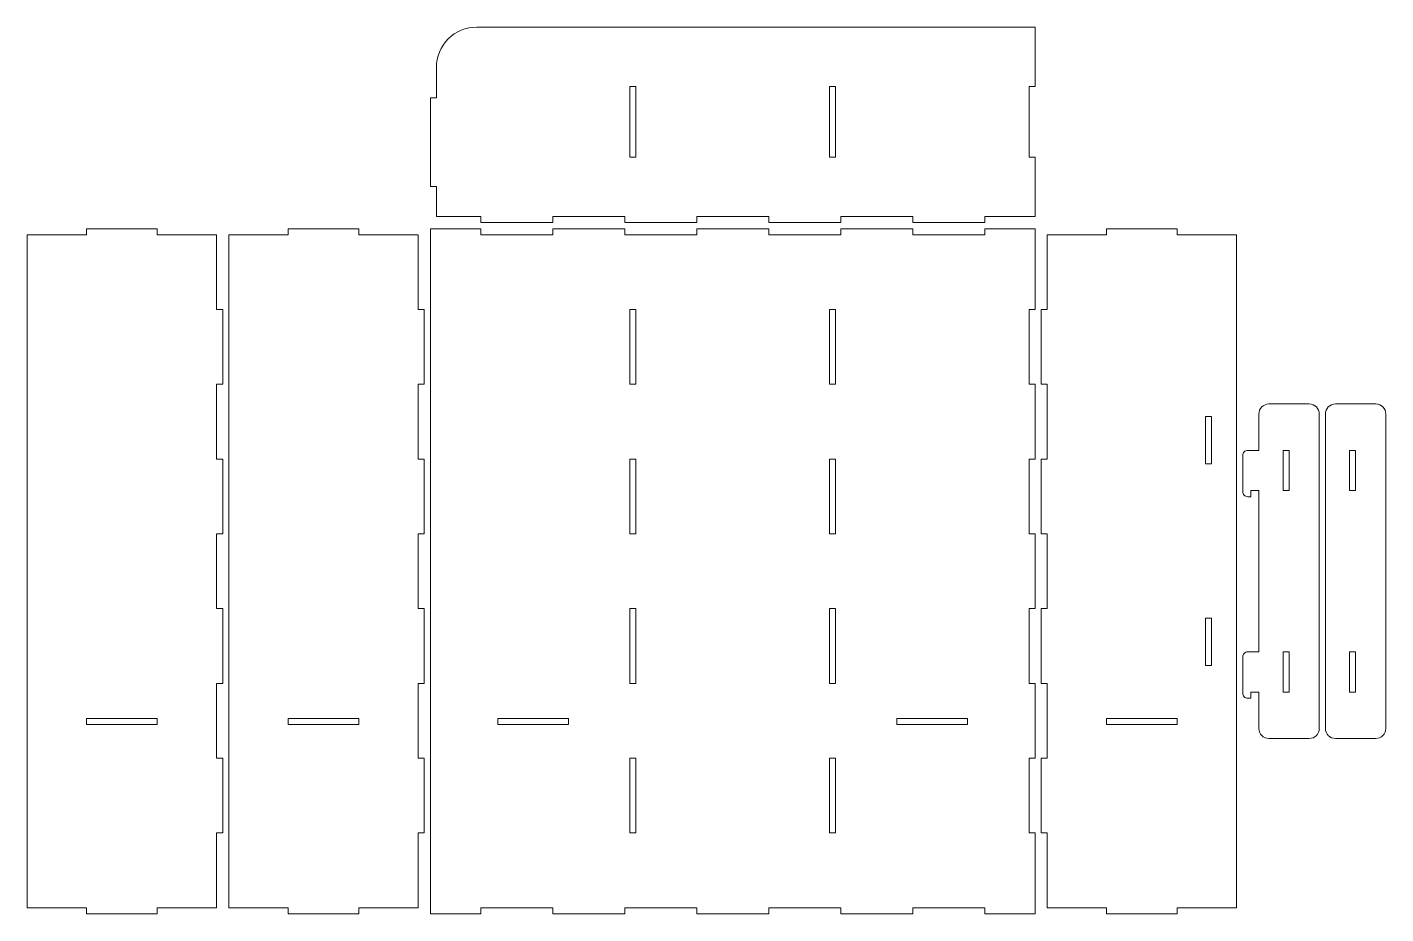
# Model space of a CAD drawing. Header units: millimetres. Extents: x 4995 to 6115, y 1462 to 2377.
# Drawn here: x 5020 to 5694, y 1937 to 2377 of the extents above; entities that cross this region are included whole.
import ezdxf

# ---------------------------------------------------------------- set-up
doc = ezdxf.new("R2010")
doc.units = ezdxf.units.MM
doc.header["$MEASUREMENT"] = 0
doc.layers.add('Camada 1', color=7, linetype='Continuous')

msp = doc.modelspace()

# ---------------------------------------------------------------- linework, layer by layer
at = {"layer": 'Camada 1', "color": 250, "lineweight": 20}
for points, knots in [([(5517.3812, 2347.6935), (5517.3812, 2347.6935), (5517.3812, 2312.6935), (5517.3812, 2312.6935), (5517.3812, 2312.6935), (5517.3812, 2312.6935), (5520.3812, 2312.6935), (5520.3812, 2312.6935), (5520.3812, 2312.6935), (5520.3812, 2312.6935), (5520.3812, 2283.1935), (5520.3812, 2283.1935), (5520.3812, 2283.1935), (5520.3812, 2283.1935), (5495.3812, 2283.1935), (5495.3812, 2283.1935), (5495.3812, 2283.1935), (5495.3812, 2283.1935), (5495.3812, 2280.1935), (5495.3812, 2280.1935), (5495.3812, 2280.1935), (5495.3812, 2280.1935), (5459.6669, 2280.1935), (5459.6669, 2280.1935), (5459.6669, 2280.1935), (5459.6669, 2280.1935), (5459.6669, 2283.1935), (5459.6669, 2283.1935), (5459.6669, 2283.1935), (5459.6669, 2283.1935), (5423.9526, 2283.1935), (5423.9526, 2283.1935), (5423.9526, 2283.1935), (5423.9526, 2283.1935), (5423.9526, 2280.1935), (5423.9526, 2280.1935), (5423.9526, 2280.1935), (5423.9526, 2280.1935), (5388.2383, 2280.1935), (5388.2383, 2280.1935), (5388.2383, 2280.1935), (5388.2383, 2280.1935), (5388.2383, 2283.1935), (5388.2383, 2283.1935), (5388.2383, 2283.1935), (5388.2383, 2283.1935), (5352.5241, 2283.1935), (5352.5241, 2283.1935), (5352.5241, 2283.1935), (5352.5241, 2283.1935), (5352.5241, 2280.1935), (5352.5241, 2280.1935), (5352.5241, 2280.1935), (5352.5241, 2280.1935), (5316.8098, 2280.1935), (5316.8098, 2280.1935), (5316.8098, 2280.1935), (5316.8098, 2280.1935), (5316.8098, 2283.1935), (5316.8098, 2283.1935), (5316.8098, 2283.1935), (5316.8098, 2283.1935), (5281.0955, 2283.1935), (5281.0955, 2283.1935), (5281.0955, 2283.1935), (5281.0955, 2283.1935), (5281.0955, 2280.1935), (5281.0955, 2280.1935), (5281.0955, 2280.1935), (5281.0955, 2280.1935), (5245.3812, 2280.1935), (5245.3812, 2280.1935), (5245.3812, 2280.1935), (5245.3812, 2280.1935), (5245.3812, 2283.1935), (5245.3812, 2283.1935), (5245.3812, 2283.1935), (5245.3812, 2283.1935), (5223.3812, 2283.1935), (5223.3812, 2283.1935), (5223.3812, 2283.1935), (5223.3812, 2283.1935), (5223.3812, 2298.1935), (5223.3812, 2298.1935), (5223.3812, 2298.1935), (5223.3812, 2298.1935), (5220.3812, 2298.1935), (5220.3812, 2298.1935), (5220.3812, 2298.1935), (5220.3812, 2298.1935), (5220.3812, 2342.1935), (5220.3812, 2342.1935), (5220.3812, 2342.1935), (5220.3812, 2342.1935), (5223.3812, 2342.1935), (5223.3812, 2342.1935), (5223.3812, 2342.1935), (5223.3812, 2342.1935), (5223.3812, 2357.1935), (5223.3812, 2357.1935), (5223.3812, 2357.1935), (5223.3812, 2362.4978), (5225.4883, 2367.5849), (5229.2391, 2371.3356), (5229.2391, 2371.3356), (5232.9898, 2375.0864), (5238.0769, 2377.1935), (5243.3812, 2377.1935), (5243.3812, 2377.1935), (5243.3812, 2377.1935), (5520.3812, 2377.1935), (5520.3812, 2377.1935), (5520.3812, 2377.1935), (5520.3812, 2377.1935), (5520.3812, 2347.6935), (5520.3812, 2347.6935), (5520.3812, 2347.6935), (5520.3812, 2347.6935), (5517.3812, 2347.6935), (5517.3812, 2347.6935)], [0, 0, 0, 0, 0.03225806, 0.03225806, 0.03225806, 0.03225806, 0.06451613, 0.06451613, 0.06451613, 0.06451613, 0.09677419, 0.09677419, 0.09677419, 0.09677419, 0.12903226, 0.12903226, 0.12903226, 0.12903226, 0.16129032, 0.16129032, 0.16129032, 0.16129032, 0.19354839, 0.19354839, 0.19354839, 0.19354839, 0.22580645, 0.22580645, 0.22580645, 0.22580645, 0.25806452, 0.25806452, 0.25806452, 0.25806452, 0.29032258, 0.29032258, 0.29032258, 0.29032258, 0.32258065, 0.32258065, 0.32258065, 0.32258065, 0.35483871, 0.35483871, 0.35483871, 0.35483871, 0.38709677, 0.38709677, 0.38709677, 0.38709677, 0.41935484, 0.41935484, 0.41935484, 0.41935484, 0.4516129, 0.4516129, 0.4516129, 0.4516129, 0.48387097, 0.48387097, 0.48387097, 0.48387097, 0.51612903, 0.51612903, 0.51612903, 0.51612903, 0.5483871, 0.5483871, 0.5483871, 0.5483871, 0.58064516, 0.58064516, 0.58064516, 0.58064516, 0.61290323, 0.61290323, 0.61290323, 0.61290323, 0.64516129, 0.64516129, 0.64516129, 0.64516129, 0.67741935, 0.67741935, 0.67741935, 0.67741935, 0.70967742, 0.70967742, 0.70967742, 0.70967742, 0.74193548, 0.74193548, 0.74193548, 0.74193548, 0.77419355, 0.77419355, 0.77419355, 0.77419355, 0.80645161, 0.80645161, 0.80645161, 0.80645161, 0.83870968, 0.83870968, 0.83870968, 0.83870968, 0.87096774, 0.87096774, 0.87096774, 0.87096774, 0.90322581, 0.90322581, 0.90322581, 0.90322581, 0.93548387, 0.93548387, 0.93548387, 0.93548387, 1, 1, 1, 1]), ([(5322.3812, 2312.6935), (5322.3812, 2312.6935), (5322.3812, 2347.6935), (5322.3812, 2347.6935), (5322.3812, 2347.6935), (5322.3812, 2347.6935), (5319.3812, 2347.6935), (5319.3812, 2347.6935), (5319.3812, 2347.6935), (5319.3812, 2347.6935), (5319.3812, 2312.6935), (5319.3812, 2312.6935), (5319.3812, 2312.6935), (5319.3812, 2312.6935), (5322.3812, 2312.6935), (5322.3812, 2312.6935)], [0, 0, 0, 0, 0.2, 0.2, 0.2, 0.2, 0.4, 0.4, 0.4, 0.4, 0.6, 0.6, 0.6, 0.6, 1, 1, 1, 1]), ([(5421.3812, 2312.6935), (5421.3812, 2312.6935), (5421.3812, 2347.6935), (5421.3812, 2347.6935), (5421.3812, 2347.6935), (5421.3812, 2347.6935), (5418.3812, 2347.6935), (5418.3812, 2347.6935), (5418.3812, 2347.6935), (5418.3812, 2347.6935), (5418.3812, 2312.6935), (5418.3812, 2312.6935), (5418.3812, 2312.6935), (5418.3812, 2312.6935), (5421.3812, 2312.6935), (5421.3812, 2312.6935)], [0, 0, 0, 0, 0.2, 0.2, 0.2, 0.2, 0.4, 0.4, 0.4, 0.4, 0.6, 0.6, 0.6, 0.6, 1, 1, 1, 1]), ([(5020.3812, 2274.1935), (5020.3812, 2274.1935), (5020.3812, 1940.1935), (5020.3812, 1940.1935), (5020.3812, 1940.1935), (5020.3812, 1940.1935), (5049.8812, 1940.1935), (5049.8812, 1940.1935), (5049.8812, 1940.1935), (5049.8812, 1940.1935), (5049.8812, 1937.1935), (5049.8812, 1937.1935), (5049.8812, 1937.1935), (5049.8812, 1937.1935), (5084.8812, 1937.1935), (5084.8812, 1937.1935), (5084.8812, 1937.1935), (5084.8812, 1937.1935), (5084.8812, 1940.1935), (5084.8812, 1940.1935), (5084.8812, 1940.1935), (5084.8812, 1940.1935), (5114.3812, 1940.1935), (5114.3812, 1940.1935), (5114.3812, 1940.1935), (5114.3812, 1940.1935), (5114.3812, 1977.3113), (5114.3812, 1977.3113), (5114.3812, 1977.3113), (5114.3812, 1977.3113), (5117.3812, 1977.3113), (5117.3812, 1977.3113), (5117.3812, 1977.3113), (5117.3812, 1977.3113), (5117.3812, 2014.4224), (5117.3812, 2014.4224), (5117.3812, 2014.4224), (5117.3812, 2014.4224), (5114.3812, 2014.4224), (5114.3812, 2014.4224), (5114.3812, 2014.4224), (5114.3812, 2014.4224), (5114.3812, 2051.5313), (5114.3812, 2051.5313), (5114.3812, 2051.5313), (5114.3812, 2051.5313), (5117.3812, 2051.5313), (5117.3812, 2051.5313), (5117.3812, 2051.5313), (5117.3812, 2051.5313), (5117.3812, 2088.6424), (5117.3812, 2088.6424), (5117.3812, 2088.6424), (5117.3812, 2088.6424), (5114.3812, 2088.6424), (5114.3812, 2088.6424), (5114.3812, 2088.6424), (5114.3812, 2088.6424), (5114.3812, 2125.7513), (5114.3812, 2125.7513), (5114.3812, 2125.7513), (5114.3812, 2125.7513), (5117.3812, 2125.7513), (5117.3812, 2125.7513), (5117.3812, 2125.7513), (5117.3812, 2125.7513), (5117.3812, 2162.8624), (5117.3812, 2162.8624), (5117.3812, 2162.8624), (5117.3812, 2162.8624), (5114.3812, 2162.8624), (5114.3812, 2162.8624), (5114.3812, 2162.8624), (5114.3812, 2162.8624), (5114.3812, 2199.9713), (5114.3812, 2199.9713), (5114.3812, 2199.9713), (5114.3812, 2199.9713), (5117.3812, 2199.9713), (5117.3812, 2199.9713), (5117.3812, 2199.9713), (5117.3812, 2199.9713), (5117.3812, 2237.0824), (5117.3812, 2237.0824), (5117.3812, 2237.0824), (5117.3812, 2237.0824), (5114.3812, 2237.0824), (5114.3812, 2237.0824), (5114.3812, 2237.0824), (5114.3812, 2237.0824), (5114.3812, 2274.1935), (5114.3812, 2274.1935), (5114.3812, 2274.1935), (5114.3812, 2274.1935), (5084.8812, 2274.1935), (5084.8812, 2274.1935), (5084.8812, 2274.1935), (5084.8812, 2274.1935), (5084.8812, 2277.1935), (5084.8812, 2277.1935), (5084.8812, 2277.1935), (5084.8812, 2277.1935), (5049.8812, 2277.1935), (5049.8812, 2277.1935), (5049.8812, 2277.1935), (5049.8812, 2277.1935), (5049.8812, 2274.1935), (5049.8812, 2274.1935), (5049.8812, 2274.1935), (5049.8812, 2274.1935), (5020.3812, 2274.1935), (5020.3812, 2274.1935)], [0, 0, 0, 0, 0.03448276, 0.03448276, 0.03448276, 0.03448276, 0.06896552, 0.06896552, 0.06896552, 0.06896552, 0.10344828, 0.10344828, 0.10344828, 0.10344828, 0.13793103, 0.13793103, 0.13793103, 0.13793103, 0.17241379, 0.17241379, 0.17241379, 0.17241379, 0.20689655, 0.20689655, 0.20689655, 0.20689655, 0.24137931, 0.24137931, 0.24137931, 0.24137931, 0.27586207, 0.27586207, 0.27586207, 0.27586207, 0.31034483, 0.31034483, 0.31034483, 0.31034483, 0.34482759, 0.34482759, 0.34482759, 0.34482759, 0.37931034, 0.37931034, 0.37931034, 0.37931034, 0.4137931, 0.4137931, 0.4137931, 0.4137931, 0.44827586, 0.44827586, 0.44827586, 0.44827586, 0.48275862, 0.48275862, 0.48275862, 0.48275862, 0.51724138, 0.51724138, 0.51724138, 0.51724138, 0.55172414, 0.55172414, 0.55172414, 0.55172414, 0.5862069, 0.5862069, 0.5862069, 0.5862069, 0.62068966, 0.62068966, 0.62068966, 0.62068966, 0.65517241, 0.65517241, 0.65517241, 0.65517241, 0.68965517, 0.68965517, 0.68965517, 0.68965517, 0.72413793, 0.72413793, 0.72413793, 0.72413793, 0.75862069, 0.75862069, 0.75862069, 0.75862069, 0.79310345, 0.79310345, 0.79310345, 0.79310345, 0.82758621, 0.82758621, 0.82758621, 0.82758621, 0.86206897, 0.86206897, 0.86206897, 0.86206897, 0.89655172, 0.89655172, 0.89655172, 0.89655172, 0.93103448, 0.93103448, 0.93103448, 0.93103448, 1, 1, 1, 1]), ([(5120.3812, 2274.1935), (5120.3812, 2274.1935), (5120.3812, 1940.1935), (5120.3812, 1940.1935), (5120.3812, 1940.1935), (5120.3812, 1940.1935), (5149.8812, 1940.1935), (5149.8812, 1940.1935), (5149.8812, 1940.1935), (5149.8812, 1940.1935), (5149.8812, 1937.1935), (5149.8812, 1937.1935), (5149.8812, 1937.1935), (5149.8812, 1937.1935), (5184.8812, 1937.1935), (5184.8812, 1937.1935), (5184.8812, 1937.1935), (5184.8812, 1937.1935), (5184.8812, 1940.1935), (5184.8812, 1940.1935), (5184.8812, 1940.1935), (5184.8812, 1940.1935), (5214.3812, 1940.1935), (5214.3812, 1940.1935), (5214.3812, 1940.1935), (5214.3812, 1940.1935), (5214.3812, 1977.3113), (5214.3812, 1977.3113), (5214.3812, 1977.3113), (5214.3812, 1977.3113), (5217.3812, 1977.3113), (5217.3812, 1977.3113), (5217.3812, 1977.3113), (5217.3812, 1977.3113), (5217.3812, 2014.4224), (5217.3812, 2014.4224), (5217.3812, 2014.4224), (5217.3812, 2014.4224), (5214.3812, 2014.4224), (5214.3812, 2014.4224), (5214.3812, 2014.4224), (5214.3812, 2014.4224), (5214.3812, 2051.5313), (5214.3812, 2051.5313), (5214.3812, 2051.5313), (5214.3812, 2051.5313), (5217.3812, 2051.5313), (5217.3812, 2051.5313), (5217.3812, 2051.5313), (5217.3812, 2051.5313), (5217.3812, 2088.6424), (5217.3812, 2088.6424), (5217.3812, 2088.6424), (5217.3812, 2088.6424), (5214.3812, 2088.6424), (5214.3812, 2088.6424), (5214.3812, 2088.6424), (5214.3812, 2088.6424), (5214.3812, 2125.7513), (5214.3812, 2125.7513), (5214.3812, 2125.7513), (5214.3812, 2125.7513), (5217.3812, 2125.7513), (5217.3812, 2125.7513), (5217.3812, 2125.7513), (5217.3812, 2125.7513), (5217.3812, 2162.8624), (5217.3812, 2162.8624), (5217.3812, 2162.8624), (5217.3812, 2162.8624), (5214.3812, 2162.8624), (5214.3812, 2162.8624), (5214.3812, 2162.8624), (5214.3812, 2162.8624), (5214.3812, 2199.9713), (5214.3812, 2199.9713), (5214.3812, 2199.9713), (5214.3812, 2199.9713), (5217.3812, 2199.9713), (5217.3812, 2199.9713), (5217.3812, 2199.9713), (5217.3812, 2199.9713), (5217.3812, 2237.0824), (5217.3812, 2237.0824), (5217.3812, 2237.0824), (5217.3812, 2237.0824), (5214.3812, 2237.0824), (5214.3812, 2237.0824), (5214.3812, 2237.0824), (5214.3812, 2237.0824), (5214.3812, 2274.1935), (5214.3812, 2274.1935), (5214.3812, 2274.1935), (5214.3812, 2274.1935), (5184.8812, 2274.1935), (5184.8812, 2274.1935), (5184.8812, 2274.1935), (5184.8812, 2274.1935), (5184.8812, 2277.1935), (5184.8812, 2277.1935), (5184.8812, 2277.1935), (5184.8812, 2277.1935), (5149.8812, 2277.1935), (5149.8812, 2277.1935), (5149.8812, 2277.1935), (5149.8812, 2277.1935), (5149.8812, 2274.1935), (5149.8812, 2274.1935), (5149.8812, 2274.1935), (5149.8812, 2274.1935), (5120.3812, 2274.1935), (5120.3812, 2274.1935)], [0, 0, 0, 0, 0.03448276, 0.03448276, 0.03448276, 0.03448276, 0.06896552, 0.06896552, 0.06896552, 0.06896552, 0.10344828, 0.10344828, 0.10344828, 0.10344828, 0.13793103, 0.13793103, 0.13793103, 0.13793103, 0.17241379, 0.17241379, 0.17241379, 0.17241379, 0.20689655, 0.20689655, 0.20689655, 0.20689655, 0.24137931, 0.24137931, 0.24137931, 0.24137931, 0.27586207, 0.27586207, 0.27586207, 0.27586207, 0.31034483, 0.31034483, 0.31034483, 0.31034483, 0.34482759, 0.34482759, 0.34482759, 0.34482759, 0.37931034, 0.37931034, 0.37931034, 0.37931034, 0.4137931, 0.4137931, 0.4137931, 0.4137931, 0.44827586, 0.44827586, 0.44827586, 0.44827586, 0.48275862, 0.48275862, 0.48275862, 0.48275862, 0.51724138, 0.51724138, 0.51724138, 0.51724138, 0.55172414, 0.55172414, 0.55172414, 0.55172414, 0.5862069, 0.5862069, 0.5862069, 0.5862069, 0.62068966, 0.62068966, 0.62068966, 0.62068966, 0.65517241, 0.65517241, 0.65517241, 0.65517241, 0.68965517, 0.68965517, 0.68965517, 0.68965517, 0.72413793, 0.72413793, 0.72413793, 0.72413793, 0.75862069, 0.75862069, 0.75862069, 0.75862069, 0.79310345, 0.79310345, 0.79310345, 0.79310345, 0.82758621, 0.82758621, 0.82758621, 0.82758621, 0.86206897, 0.86206897, 0.86206897, 0.86206897, 0.89655172, 0.89655172, 0.89655172, 0.89655172, 0.93103448, 0.93103448, 0.93103448, 0.93103448, 1, 1, 1, 1]), ([(5520.3812, 1937.1935), (5520.3812, 1937.1935), (5520.3812, 1977.3113), (5520.3812, 1977.3113), (5520.3812, 1977.3113), (5520.3812, 1977.3113), (5517.3812, 1977.3113), (5517.3812, 1977.3113), (5517.3812, 1977.3113), (5517.3812, 1977.3113), (5517.3812, 2014.4224), (5517.3812, 2014.4224), (5517.3812, 2014.4224), (5517.3812, 2014.4224), (5520.3812, 2014.4224), (5520.3812, 2014.4224), (5520.3812, 2014.4224), (5520.3812, 2014.4224), (5520.3812, 2051.5313), (5520.3812, 2051.5313), (5520.3812, 2051.5313), (5520.3812, 2051.5313), (5517.3812, 2051.5313), (5517.3812, 2051.5313), (5517.3812, 2051.5313), (5517.3812, 2051.5313), (5517.3812, 2088.6424), (5517.3812, 2088.6424), (5517.3812, 2088.6424), (5517.3812, 2088.6424), (5520.3812, 2088.6424), (5520.3812, 2088.6424), (5520.3812, 2088.6424), (5520.3812, 2088.6424), (5520.3812, 2125.7513), (5520.3812, 2125.7513), (5520.3812, 2125.7513), (5520.3812, 2125.7513), (5517.3812, 2125.7513), (5517.3812, 2125.7513), (5517.3812, 2125.7513), (5517.3812, 2125.7513), (5517.3812, 2162.8624), (5517.3812, 2162.8624), (5517.3812, 2162.8624), (5517.3812, 2162.8624), (5520.3812, 2162.8624), (5520.3812, 2162.8624), (5520.3812, 2162.8624), (5520.3812, 2162.8624), (5520.3812, 2199.9713), (5520.3812, 2199.9713), (5520.3812, 2199.9713), (5520.3812, 2199.9713), (5517.3812, 2199.9713), (5517.3812, 2199.9713), (5517.3812, 2199.9713), (5517.3812, 2199.9713), (5517.3812, 2237.0824), (5517.3812, 2237.0824), (5517.3812, 2237.0824), (5517.3812, 2237.0824), (5520.3812, 2237.0824), (5520.3812, 2237.0824), (5520.3812, 2237.0824), (5520.3812, 2237.0824), (5520.3812, 2277.1935), (5520.3812, 2277.1935), (5520.3812, 2277.1935), (5520.3812, 2277.1935), (5495.3812, 2277.1935), (5495.3812, 2277.1935), (5495.3812, 2277.1935), (5495.3812, 2277.1935), (5495.3812, 2274.1935), (5495.3812, 2274.1935), (5495.3812, 2274.1935), (5495.3812, 2274.1935), (5459.6669, 2274.1935), (5459.6669, 2274.1935), (5459.6669, 2274.1935), (5459.6669, 2274.1935), (5459.6669, 2277.1935), (5459.6669, 2277.1935), (5459.6669, 2277.1935), (5459.6669, 2277.1935), (5423.9526, 2277.1935), (5423.9526, 2277.1935), (5423.9526, 2277.1935), (5423.9526, 2277.1935), (5423.9526, 2274.1935), (5423.9526, 2274.1935), (5423.9526, 2274.1935), (5423.9526, 2274.1935), (5388.2383, 2274.1935), (5388.2383, 2274.1935), (5388.2383, 2274.1935), (5388.2383, 2274.1935), (5388.2383, 2277.1935), (5388.2383, 2277.1935), (5388.2383, 2277.1935), (5388.2383, 2277.1935), (5352.5241, 2277.1935), (5352.5241, 2277.1935), (5352.5241, 2277.1935), (5352.5241, 2277.1935), (5352.5241, 2274.1935), (5352.5241, 2274.1935), (5352.5241, 2274.1935), (5352.5241, 2274.1935), (5316.8098, 2274.1935), (5316.8098, 2274.1935), (5316.8098, 2274.1935), (5316.8098, 2274.1935), (5316.8098, 2277.1935), (5316.8098, 2277.1935), (5316.8098, 2277.1935), (5316.8098, 2277.1935), (5281.0955, 2277.1935), (5281.0955, 2277.1935), (5281.0955, 2277.1935), (5281.0955, 2277.1935), (5281.0955, 2274.1935), (5281.0955, 2274.1935), (5281.0955, 2274.1935), (5281.0955, 2274.1935), (5245.3812, 2274.1935), (5245.3812, 2274.1935), (5245.3812, 2274.1935), (5245.3812, 2274.1935), (5245.3812, 2277.1935), (5245.3812, 2277.1935), (5245.3812, 2277.1935), (5245.3812, 2277.1935), (5220.3812, 2277.1935), (5220.3812, 2277.1935), (5220.3812, 2277.1935), (5220.3812, 2277.1935), (5220.3812, 1937.1935), (5220.3812, 1937.1935), (5220.3812, 1937.1935), (5220.3812, 1937.1935), (5245.3812, 1937.1935), (5245.3812, 1937.1935), (5245.3812, 1937.1935), (5245.3812, 1937.1935), (5245.3812, 1940.1935), (5245.3812, 1940.1935), (5245.3812, 1940.1935), (5245.3812, 1940.1935), (5281.0955, 1940.1935), (5281.0955, 1940.1935), (5281.0955, 1940.1935), (5281.0955, 1940.1935), (5281.0955, 1937.1935), (5281.0955, 1937.1935), (5281.0955, 1937.1935), (5281.0955, 1937.1935), (5316.8098, 1937.1935), (5316.8098, 1937.1935), (5316.8098, 1937.1935), (5316.8098, 1937.1935), (5316.8098, 1940.1935), (5316.8098, 1940.1935), (5316.8098, 1940.1935), (5316.8098, 1940.1935), (5352.5241, 1940.1935), (5352.5241, 1940.1935), (5352.5241, 1940.1935), (5352.5241, 1940.1935), (5352.5241, 1937.1935), (5352.5241, 1937.1935), (5352.5241, 1937.1935), (5352.5241, 1937.1935), (5388.2383, 1937.1935), (5388.2383, 1937.1935), (5388.2383, 1937.1935), (5388.2383, 1937.1935), (5388.2383, 1940.1935), (5388.2383, 1940.1935), (5388.2383, 1940.1935), (5388.2383, 1940.1935), (5423.9526, 1940.1935), (5423.9526, 1940.1935), (5423.9526, 1940.1935), (5423.9526, 1940.1935), (5423.9526, 1937.1935), (5423.9526, 1937.1935), (5423.9526, 1937.1935), (5423.9526, 1937.1935), (5459.6669, 1937.1935), (5459.6669, 1937.1935), (5459.6669, 1937.1935), (5459.6669, 1937.1935), (5459.6669, 1940.1935), (5459.6669, 1940.1935), (5459.6669, 1940.1935), (5459.6669, 1940.1935), (5495.3812, 1940.1935), (5495.3812, 1940.1935), (5495.3812, 1940.1935), (5495.3812, 1940.1935), (5495.3812, 1937.1935), (5495.3812, 1937.1935), (5495.3812, 1937.1935), (5495.3812, 1937.1935), (5520.3812, 1937.1935), (5520.3812, 1937.1935)], [0, 0, 0, 0, 0.01886792, 0.01886792, 0.01886792, 0.01886792, 0.03773585, 0.03773585, 0.03773585, 0.03773585, 0.05660377, 0.05660377, 0.05660377, 0.05660377, 0.0754717, 0.0754717, 0.0754717, 0.0754717, 0.09433962, 0.09433962, 0.09433962, 0.09433962, 0.11320755, 0.11320755, 0.11320755, 0.11320755, 0.13207547, 0.13207547, 0.13207547, 0.13207547, 0.1509434, 0.1509434, 0.1509434, 0.1509434, 0.16981132, 0.16981132, 0.16981132, 0.16981132, 0.18867925, 0.18867925, 0.18867925, 0.18867925, 0.20754717, 0.20754717, 0.20754717, 0.20754717, 0.22641509, 0.22641509, 0.22641509, 0.22641509, 0.24528302, 0.24528302, 0.24528302, 0.24528302, 0.26415094, 0.26415094, 0.26415094, 0.26415094, 0.28301887, 0.28301887, 0.28301887, 0.28301887, 0.30188679, 0.30188679, 0.30188679, 0.30188679, 0.32075472, 0.32075472, 0.32075472, 0.32075472, 0.33962264, 0.33962264, 0.33962264, 0.33962264, 0.35849057, 0.35849057, 0.35849057, 0.35849057, 0.37735849, 0.37735849, 0.37735849, 0.37735849, 0.39622642, 0.39622642, 0.39622642, 0.39622642, 0.41509434, 0.41509434, 0.41509434, 0.41509434, 0.43396226, 0.43396226, 0.43396226, 0.43396226, 0.45283019, 0.45283019, 0.45283019, 0.45283019, 0.47169811, 0.47169811, 0.47169811, 0.47169811, 0.49056604, 0.49056604, 0.49056604, 0.49056604, 0.50943396, 0.50943396, 0.50943396, 0.50943396, 0.52830189, 0.52830189, 0.52830189, 0.52830189, 0.54716981, 0.54716981, 0.54716981, 0.54716981, 0.56603774, 0.56603774, 0.56603774, 0.56603774, 0.58490566, 0.58490566, 0.58490566, 0.58490566, 0.60377358, 0.60377358, 0.60377358, 0.60377358, 0.62264151, 0.62264151, 0.62264151, 0.62264151, 0.64150943, 0.64150943, 0.64150943, 0.64150943, 0.66037736, 0.66037736, 0.66037736, 0.66037736, 0.67924528, 0.67924528, 0.67924528, 0.67924528, 0.69811321, 0.69811321, 0.69811321, 0.69811321, 0.71698113, 0.71698113, 0.71698113, 0.71698113, 0.73584906, 0.73584906, 0.73584906, 0.73584906, 0.75471698, 0.75471698, 0.75471698, 0.75471698, 0.77358491, 0.77358491, 0.77358491, 0.77358491, 0.79245283, 0.79245283, 0.79245283, 0.79245283, 0.81132075, 0.81132075, 0.81132075, 0.81132075, 0.83018868, 0.83018868, 0.83018868, 0.83018868, 0.8490566, 0.8490566, 0.8490566, 0.8490566, 0.86792453, 0.86792453, 0.86792453, 0.86792453, 0.88679245, 0.88679245, 0.88679245, 0.88679245, 0.90566038, 0.90566038, 0.90566038, 0.90566038, 0.9245283, 0.9245283, 0.9245283, 0.9245283, 0.94339623, 0.94339623, 0.94339623, 0.94339623, 0.96226415, 0.96226415, 0.96226415, 0.96226415, 1, 1, 1, 1]), ([(5620.3812, 1940.1935), (5620.3812, 1940.1935), (5590.8812, 1940.1935), (5590.8812, 1940.1935), (5590.8812, 1940.1935), (5590.8812, 1940.1935), (5590.8812, 1937.1935), (5590.8812, 1937.1935), (5590.8812, 1937.1935), (5590.8812, 1937.1935), (5555.8812, 1937.1935), (5555.8812, 1937.1935), (5555.8812, 1937.1935), (5555.8812, 1937.1935), (5555.8812, 1940.1935), (5555.8812, 1940.1935), (5555.8812, 1940.1935), (5555.8812, 1940.1935), (5526.3812, 1940.1935), (5526.3812, 1940.1935), (5526.3812, 1940.1935), (5526.3812, 1940.1935), (5526.3812, 1977.3113), (5526.3812, 1977.3113), (5526.3812, 1977.3113), (5526.3812, 1977.3113), (5523.3812, 1977.3113), (5523.3812, 1977.3113), (5523.3812, 1977.3113), (5523.3812, 1977.3113), (5523.3812, 2014.4224), (5523.3812, 2014.4224), (5523.3812, 2014.4224), (5523.3812, 2014.4224), (5526.3812, 2014.4224), (5526.3812, 2014.4224), (5526.3812, 2014.4224), (5526.3812, 2014.4224), (5526.3812, 2051.5313), (5526.3812, 2051.5313), (5526.3812, 2051.5313), (5526.3812, 2051.5313), (5523.3812, 2051.5313), (5523.3812, 2051.5313), (5523.3812, 2051.5313), (5523.3812, 2051.5313), (5523.3812, 2088.6424), (5523.3812, 2088.6424), (5523.3812, 2088.6424), (5523.3812, 2088.6424), (5526.3812, 2088.6424), (5526.3812, 2088.6424), (5526.3812, 2088.6424), (5526.3812, 2088.6424), (5526.3812, 2125.7513), (5526.3812, 2125.7513), (5526.3812, 2125.7513), (5526.3812, 2125.7513), (5523.3812, 2125.7513), (5523.3812, 2125.7513), (5523.3812, 2125.7513), (5523.3812, 2125.7513), (5523.3812, 2162.8624), (5523.3812, 2162.8624), (5523.3812, 2162.8624), (5523.3812, 2162.8624), (5526.3812, 2162.8624), (5526.3812, 2162.8624), (5526.3812, 2162.8624), (5526.3812, 2162.8624), (5526.3812, 2199.9713), (5526.3812, 2199.9713), (5526.3812, 2199.9713), (5526.3812, 2199.9713), (5523.3812, 2199.9713), (5523.3812, 2199.9713), (5523.3812, 2199.9713), (5523.3812, 2199.9713), (5523.3812, 2237.0824), (5523.3812, 2237.0824), (5523.3812, 2237.0824), (5523.3812, 2237.0824), (5526.3812, 2237.0824), (5526.3812, 2237.0824), (5526.3812, 2237.0824), (5526.3812, 2237.0824), (5526.3812, 2274.1935), (5526.3812, 2274.1935), (5526.3812, 2274.1935), (5526.3812, 2274.1935), (5555.8812, 2274.1935), (5555.8812, 2274.1935), (5555.8812, 2274.1935), (5555.8812, 2274.1935), (5555.8812, 2277.1935), (5555.8812, 2277.1935), (5555.8812, 2277.1935), (5555.8812, 2277.1935), (5590.8812, 2277.1935), (5590.8812, 2277.1935), (5590.8812, 2277.1935), (5590.8812, 2277.1935), (5590.8812, 2274.1935), (5590.8812, 2274.1935), (5590.8812, 2274.1935), (5590.8812, 2274.1935), (5620.3812, 2274.1935), (5620.3812, 2274.1935), (5620.3812, 2274.1935), (5620.3812, 2274.1935), (5620.3812, 1940.1935), (5620.3812, 1940.1935)], [0, 0, 0, 0, 0.03448276, 0.03448276, 0.03448276, 0.03448276, 0.06896552, 0.06896552, 0.06896552, 0.06896552, 0.10344828, 0.10344828, 0.10344828, 0.10344828, 0.13793103, 0.13793103, 0.13793103, 0.13793103, 0.17241379, 0.17241379, 0.17241379, 0.17241379, 0.20689655, 0.20689655, 0.20689655, 0.20689655, 0.24137931, 0.24137931, 0.24137931, 0.24137931, 0.27586207, 0.27586207, 0.27586207, 0.27586207, 0.31034483, 0.31034483, 0.31034483, 0.31034483, 0.34482759, 0.34482759, 0.34482759, 0.34482759, 0.37931034, 0.37931034, 0.37931034, 0.37931034, 0.4137931, 0.4137931, 0.4137931, 0.4137931, 0.44827586, 0.44827586, 0.44827586, 0.44827586, 0.48275862, 0.48275862, 0.48275862, 0.48275862, 0.51724138, 0.51724138, 0.51724138, 0.51724138, 0.55172414, 0.55172414, 0.55172414, 0.55172414, 0.5862069, 0.5862069, 0.5862069, 0.5862069, 0.62068966, 0.62068966, 0.62068966, 0.62068966, 0.65517241, 0.65517241, 0.65517241, 0.65517241, 0.68965517, 0.68965517, 0.68965517, 0.68965517, 0.72413793, 0.72413793, 0.72413793, 0.72413793, 0.75862069, 0.75862069, 0.75862069, 0.75862069, 0.79310345, 0.79310345, 0.79310345, 0.79310345, 0.82758621, 0.82758621, 0.82758621, 0.82758621, 0.86206897, 0.86206897, 0.86206897, 0.86206897, 0.89655172, 0.89655172, 0.89655172, 0.89655172, 0.93103448, 0.93103448, 0.93103448, 0.93103448, 1, 1, 1, 1]), ([(5322.3812, 2237.0824), (5322.3812, 2237.0824), (5322.3812, 2199.9713), (5322.3812, 2199.9713), (5322.3812, 2199.9713), (5322.3812, 2199.9713), (5319.3812, 2199.9713), (5319.3812, 2199.9713), (5319.3812, 2199.9713), (5319.3812, 2199.9713), (5319.3812, 2237.0824), (5319.3812, 2237.0824), (5319.3812, 2237.0824), (5319.3812, 2237.0824), (5322.3812, 2237.0824), (5322.3812, 2237.0824)], [0, 0, 0, 0, 0.2, 0.2, 0.2, 0.2, 0.4, 0.4, 0.4, 0.4, 0.6, 0.6, 0.6, 0.6, 1, 1, 1, 1]), ([(5421.3812, 2237.0824), (5421.3812, 2237.0824), (5421.3812, 2199.9713), (5421.3812, 2199.9713), (5421.3812, 2199.9713), (5421.3812, 2199.9713), (5418.3812, 2199.9713), (5418.3812, 2199.9713), (5418.3812, 2199.9713), (5418.3812, 2199.9713), (5418.3812, 2237.0824), (5418.3812, 2237.0824), (5418.3812, 2237.0824), (5418.3812, 2237.0824), (5421.3812, 2237.0824), (5421.3812, 2237.0824)], [0, 0, 0, 0, 0.2, 0.2, 0.2, 0.2, 0.4, 0.4, 0.4, 0.4, 0.6, 0.6, 0.6, 0.6, 1, 1, 1, 1]), ([(5604.8812, 2160.4435), (5604.8812, 2160.4435), (5607.8812, 2160.4435), (5607.8812, 2160.4435), (5607.8812, 2160.4435), (5607.8812, 2160.4435), (5607.8812, 2183.9435), (5607.8812, 2183.9435), (5607.8812, 2183.9435), (5607.8812, 2183.9435), (5604.8812, 2183.9435), (5604.8812, 2183.9435), (5604.8812, 2183.9435), (5604.8812, 2183.9435), (5604.8812, 2160.4435), (5604.8812, 2160.4435)], [0, 0, 0, 0, 0.2, 0.2, 0.2, 0.2, 0.4, 0.4, 0.4, 0.4, 0.6, 0.6, 0.6, 0.6, 1, 1, 1, 1]), ([(5661.3812, 2029.1935), (5661.3812, 2029.1935), (5661.3812, 2185.1935), (5661.3812, 2185.1935), (5661.3812, 2185.1935), (5661.3812, 2187.9549), (5659.1426, 2190.1935), (5656.3812, 2190.1935), (5656.3812, 2190.1935), (5656.3812, 2190.1935), (5636.3812, 2190.1935), (5636.3812, 2190.1935), (5636.3812, 2190.1935), (5635.0551, 2190.1935), (5633.7833, 2189.6667), (5632.8457, 2188.729), (5632.8457, 2188.729), (5631.908, 2187.7914), (5631.3812, 2186.5196), (5631.3812, 2185.1935), (5631.3812, 2185.1935), (5631.3812, 2185.1935), (5631.3812, 2167.1935), (5631.3812, 2167.1935), (5631.3812, 2167.1935), (5631.3812, 2167.1935), (5625.8812, 2167.1935), (5625.8812, 2167.1935), (5625.8812, 2167.1935), (5625.2182, 2167.1935), (5624.5823, 2166.9301), (5624.1134, 2166.4613), (5624.1134, 2166.4613), (5623.6446, 2165.9924), (5623.3812, 2165.3565), (5623.3812, 2164.6935), (5623.3812, 2164.6935), (5623.3812, 2164.6935), (5623.3812, 2146.6935), (5623.3812, 2146.6935), (5623.3812, 2146.6935), (5623.3812, 2146.0305), (5623.6446, 2145.3946), (5624.1134, 2144.9257), (5624.1134, 2144.9257), (5624.5823, 2144.4569), (5625.2182, 2144.1935), (5625.8812, 2144.1935), (5625.8812, 2144.1935), (5625.8812, 2144.1935), (5627.3812, 2144.1935), (5627.3812, 2144.1935), (5627.3812, 2144.1935), (5627.3812, 2144.1935), (5627.3812, 2147.1935), (5627.3812, 2147.1935), (5627.3812, 2147.1935), (5627.3812, 2147.1935), (5631.3812, 2147.1935), (5631.3812, 2147.1935), (5631.3812, 2147.1935), (5631.3812, 2147.1935), (5631.3812, 2067.1935), (5631.3812, 2067.1935), (5631.3812, 2067.1935), (5631.3812, 2067.1935), (5625.8812, 2067.1935), (5625.8812, 2067.1935), (5625.8812, 2067.1935), (5625.2182, 2067.1935), (5624.5823, 2066.9301), (5624.1134, 2066.4613), (5624.1134, 2066.4613), (5623.6446, 2065.9924), (5623.3812, 2065.3565), (5623.3812, 2064.6935), (5623.3812, 2064.6935), (5623.3812, 2064.6935), (5623.3812, 2046.6935), (5623.3812, 2046.6935), (5623.3812, 2046.6935), (5623.3812, 2046.0305), (5623.6446, 2045.3946), (5624.1134, 2044.9257), (5624.1134, 2044.9257), (5624.5823, 2044.4569), (5625.2182, 2044.1935), (5625.8812, 2044.1935), (5625.8812, 2044.1935), (5625.8812, 2044.1935), (5627.3812, 2044.1935), (5627.3812, 2044.1935), (5627.3812, 2044.1935), (5627.3812, 2044.1935), (5627.3812, 2047.1935), (5627.3812, 2047.1935), (5627.3812, 2047.1935), (5627.3812, 2047.1935), (5631.3812, 2047.1935), (5631.3812, 2047.1935), (5631.3812, 2047.1935), (5631.3812, 2047.1935), (5631.3812, 2029.1935), (5631.3812, 2029.1935), (5631.3812, 2029.1935), (5631.3812, 2027.8674), (5631.908, 2026.5956), (5632.8457, 2025.658), (5632.8457, 2025.658), (5633.7833, 2024.7203), (5635.0551, 2024.1935), (5636.3812, 2024.1935), (5636.3812, 2024.1935), (5636.3812, 2024.1935), (5656.3812, 2024.1935), (5656.3812, 2024.1935), (5656.3812, 2024.1935), (5657.7073, 2024.1935), (5658.9791, 2024.7203), (5659.9167, 2025.658), (5659.9167, 2025.658), (5660.8544, 2026.5956), (5661.3812, 2027.8674), (5661.3812, 2029.1935)], [0, 0, 0, 0, 0.03125, 0.03125, 0.03125, 0.03125, 0.0625, 0.0625, 0.0625, 0.0625, 0.09375, 0.09375, 0.09375, 0.09375, 0.125, 0.125, 0.125, 0.125, 0.15625, 0.15625, 0.15625, 0.15625, 0.1875, 0.1875, 0.1875, 0.1875, 0.21875, 0.21875, 0.21875, 0.21875, 0.25, 0.25, 0.25, 0.25, 0.28125, 0.28125, 0.28125, 0.28125, 0.3125, 0.3125, 0.3125, 0.3125, 0.34375, 0.34375, 0.34375, 0.34375, 0.375, 0.375, 0.375, 0.375, 0.40625, 0.40625, 0.40625, 0.40625, 0.4375, 0.4375, 0.4375, 0.4375, 0.46875, 0.46875, 0.46875, 0.46875, 0.5, 0.5, 0.5, 0.5, 0.53125, 0.53125, 0.53125, 0.53125, 0.5625, 0.5625, 0.5625, 0.5625, 0.59375, 0.59375, 0.59375, 0.59375, 0.625, 0.625, 0.625, 0.625, 0.65625, 0.65625, 0.65625, 0.65625, 0.6875, 0.6875, 0.6875, 0.6875, 0.71875, 0.71875, 0.71875, 0.71875, 0.75, 0.75, 0.75, 0.75, 0.78125, 0.78125, 0.78125, 0.78125, 0.8125, 0.8125, 0.8125, 0.8125, 0.84375, 0.84375, 0.84375, 0.84375, 0.875, 0.875, 0.875, 0.875, 0.90625, 0.90625, 0.90625, 0.90625, 0.9375, 0.9375, 0.9375, 0.9375, 1, 1, 1, 1]), ([(5694.3812, 2029.1935), (5694.3812, 2029.1935), (5694.3812, 2185.1935), (5694.3812, 2185.1935), (5694.3812, 2185.1935), (5694.3812, 2187.9549), (5692.1426, 2190.1935), (5689.3812, 2190.1935), (5689.3812, 2190.1935), (5689.3812, 2190.1935), (5669.3812, 2190.1935), (5669.3812, 2190.1935), (5669.3812, 2190.1935), (5668.0551, 2190.1935), (5666.7833, 2189.6667), (5665.8457, 2188.729), (5665.8457, 2188.729), (5664.908, 2187.7914), (5664.3812, 2186.5196), (5664.3812, 2185.1935), (5664.3812, 2185.1935), (5664.3812, 2138.2548), (5664.3812, 2069.7285), (5664.3812, 2029.1935), (5664.3812, 2029.1935), (5664.3812, 2027.8674), (5664.908, 2026.5956), (5665.8457, 2025.658), (5665.8457, 2025.658), (5666.7833, 2024.7203), (5668.0551, 2024.1935), (5669.3812, 2024.1935), (5669.3812, 2024.1935), (5669.3812, 2024.1935), (5689.3812, 2024.1935), (5689.3812, 2024.1935), (5689.3812, 2024.1935), (5690.7073, 2024.1935), (5691.9791, 2024.7203), (5692.9167, 2025.658), (5692.9167, 2025.658), (5693.8544, 2026.5956), (5694.3812, 2027.8674), (5694.3812, 2029.1935)], [0, 0, 0, 0, 0.08333333, 0.08333333, 0.08333333, 0.08333333, 0.16666667, 0.16666667, 0.16666667, 0.16666667, 0.25, 0.25, 0.25, 0.25, 0.33333333, 0.33333333, 0.33333333, 0.33333333, 0.41666667, 0.41666667, 0.41666667, 0.41666667, 0.5, 0.5, 0.5, 0.5, 0.58333333, 0.58333333, 0.58333333, 0.58333333, 0.66666667, 0.66666667, 0.66666667, 0.66666667, 0.75, 0.75, 0.75, 0.75, 0.83333333, 0.83333333, 0.83333333, 0.83333333, 1, 1, 1, 1]), ([(5646.3812, 2147.1935), (5646.3812, 2147.1935), (5643.3812, 2147.1935), (5643.3812, 2147.1935), (5643.3812, 2147.1935), (5643.3812, 2147.1935), (5643.3812, 2167.1935), (5643.3812, 2167.1935), (5643.3812, 2167.1935), (5643.3812, 2167.1935), (5646.3812, 2167.1935), (5646.3812, 2167.1935), (5646.3812, 2167.1935), (5646.3812, 2167.1935), (5646.3812, 2147.1935), (5646.3812, 2147.1935)], [0, 0, 0, 0, 0.2, 0.2, 0.2, 0.2, 0.4, 0.4, 0.4, 0.4, 0.6, 0.6, 0.6, 0.6, 1, 1, 1, 1]), ([(5679.3812, 2147.1935), (5679.3812, 2147.1935), (5676.3812, 2147.1935), (5676.3812, 2147.1935), (5676.3812, 2147.1935), (5676.3812, 2147.1935), (5676.3812, 2167.1935), (5676.3812, 2167.1935), (5676.3812, 2167.1935), (5676.3812, 2167.1935), (5679.3812, 2167.1935), (5679.3812, 2167.1935), (5679.3812, 2167.1935), (5679.3812, 2167.1935), (5679.3812, 2147.1935), (5679.3812, 2147.1935)], [0, 0, 0, 0, 0.2, 0.2, 0.2, 0.2, 0.4, 0.4, 0.4, 0.4, 0.6, 0.6, 0.6, 0.6, 1, 1, 1, 1]), ([(5322.3812, 2162.8624), (5322.3812, 2162.8624), (5322.3812, 2125.7513), (5322.3812, 2125.7513), (5322.3812, 2125.7513), (5322.3812, 2125.7513), (5319.3812, 2125.7513), (5319.3812, 2125.7513), (5319.3812, 2125.7513), (5319.3812, 2125.7513), (5319.3812, 2162.8624), (5319.3812, 2162.8624), (5319.3812, 2162.8624), (5319.3812, 2162.8624), (5322.3812, 2162.8624), (5322.3812, 2162.8624)], [0, 0, 0, 0, 0.2, 0.2, 0.2, 0.2, 0.4, 0.4, 0.4, 0.4, 0.6, 0.6, 0.6, 0.6, 1, 1, 1, 1]), ([(5421.3812, 2162.8624), (5421.3812, 2162.8624), (5421.3812, 2125.7513), (5421.3812, 2125.7513), (5421.3812, 2125.7513), (5421.3812, 2125.7513), (5418.3812, 2125.7513), (5418.3812, 2125.7513), (5418.3812, 2125.7513), (5418.3812, 2125.7513), (5418.3812, 2162.8624), (5418.3812, 2162.8624), (5418.3812, 2162.8624), (5418.3812, 2162.8624), (5421.3812, 2162.8624), (5421.3812, 2162.8624)], [0, 0, 0, 0, 0.2, 0.2, 0.2, 0.2, 0.4, 0.4, 0.4, 0.4, 0.6, 0.6, 0.6, 0.6, 1, 1, 1, 1]), ([(5322.3812, 2088.6424), (5322.3812, 2088.6424), (5322.3812, 2051.5313), (5322.3812, 2051.5313), (5322.3812, 2051.5313), (5322.3812, 2051.5313), (5319.3812, 2051.5313), (5319.3812, 2051.5313), (5319.3812, 2051.5313), (5319.3812, 2051.5313), (5319.3812, 2088.6424), (5319.3812, 2088.6424), (5319.3812, 2088.6424), (5319.3812, 2088.6424), (5322.3812, 2088.6424), (5322.3812, 2088.6424)], [0, 0, 0, 0, 0.2, 0.2, 0.2, 0.2, 0.4, 0.4, 0.4, 0.4, 0.6, 0.6, 0.6, 0.6, 1, 1, 1, 1]), ([(5421.3812, 2088.6424), (5421.3812, 2088.6424), (5421.3812, 2051.5313), (5421.3812, 2051.5313), (5421.3812, 2051.5313), (5421.3812, 2051.5313), (5418.3812, 2051.5313), (5418.3812, 2051.5313), (5418.3812, 2051.5313), (5418.3812, 2051.5313), (5418.3812, 2088.6424), (5418.3812, 2088.6424), (5418.3812, 2088.6424), (5418.3812, 2088.6424), (5421.3812, 2088.6424), (5421.3812, 2088.6424)], [0, 0, 0, 0, 0.2, 0.2, 0.2, 0.2, 0.4, 0.4, 0.4, 0.4, 0.6, 0.6, 0.6, 0.6, 1, 1, 1, 1]), ([(5604.8812, 2083.9435), (5604.8812, 2083.9435), (5604.8812, 2060.4435), (5604.8812, 2060.4435), (5604.8812, 2060.4435), (5604.8812, 2060.4435), (5607.8812, 2060.4435), (5607.8812, 2060.4435), (5607.8812, 2060.4435), (5607.8812, 2060.4435), (5607.8812, 2083.9435), (5607.8812, 2083.9435), (5607.8812, 2083.9435), (5607.8812, 2083.9435), (5604.8812, 2083.9435), (5604.8812, 2083.9435)], [0, 0, 0, 0, 0.2, 0.2, 0.2, 0.2, 0.4, 0.4, 0.4, 0.4, 0.6, 0.6, 0.6, 0.6, 1, 1, 1, 1]), ([(5643.3812, 2067.1935), (5643.3812, 2067.1935), (5646.3812, 2067.1935), (5646.3812, 2067.1935), (5646.3812, 2067.1935), (5646.3812, 2067.1935), (5646.3812, 2047.1935), (5646.3812, 2047.1935), (5646.3812, 2047.1935), (5646.3812, 2047.1935), (5643.3812, 2047.1935), (5643.3812, 2047.1935), (5643.3812, 2047.1935), (5643.3812, 2047.1935), (5643.3812, 2067.1935), (5643.3812, 2067.1935)], [0, 0, 0, 0, 0.2, 0.2, 0.2, 0.2, 0.4, 0.4, 0.4, 0.4, 0.6, 0.6, 0.6, 0.6, 1, 1, 1, 1]), ([(5676.3812, 2067.1935), (5676.3812, 2067.1935), (5679.3812, 2067.1935), (5679.3812, 2067.1935), (5679.3812, 2067.1935), (5679.3812, 2067.1935), (5679.3812, 2047.1935), (5679.3812, 2047.1935), (5679.3812, 2047.1935), (5679.3812, 2047.1935), (5676.3812, 2047.1935), (5676.3812, 2047.1935), (5676.3812, 2047.1935), (5676.3812, 2047.1935), (5676.3812, 2067.1935), (5676.3812, 2067.1935)], [0, 0, 0, 0, 0.2, 0.2, 0.2, 0.2, 0.4, 0.4, 0.4, 0.4, 0.6, 0.6, 0.6, 0.6, 1, 1, 1, 1]), ([(5049.8812, 2031.1935), (5049.8812, 2031.1935), (5049.8812, 2034.1935), (5049.8812, 2034.1935), (5049.8812, 2034.1935), (5049.8812, 2034.1935), (5084.8812, 2034.1935), (5084.8812, 2034.1935), (5084.8812, 2034.1935), (5084.8812, 2034.1935), (5084.8812, 2031.1935), (5084.8812, 2031.1935), (5084.8812, 2031.1935), (5084.8812, 2031.1935), (5049.8812, 2031.1935), (5049.8812, 2031.1935)], [0, 0, 0, 0, 0.2, 0.2, 0.2, 0.2, 0.4, 0.4, 0.4, 0.4, 0.6, 0.6, 0.6, 0.6, 1, 1, 1, 1]), ([(5149.8812, 2031.1935), (5149.8812, 2031.1935), (5149.8812, 2034.1935), (5149.8812, 2034.1935), (5149.8812, 2034.1935), (5149.8812, 2034.1935), (5184.8812, 2034.1935), (5184.8812, 2034.1935), (5184.8812, 2034.1935), (5184.8812, 2034.1935), (5184.8812, 2031.1935), (5184.8812, 2031.1935), (5184.8812, 2031.1935), (5184.8812, 2031.1935), (5149.8812, 2031.1935), (5149.8812, 2031.1935)], [0, 0, 0, 0, 0.2, 0.2, 0.2, 0.2, 0.4, 0.4, 0.4, 0.4, 0.6, 0.6, 0.6, 0.6, 1, 1, 1, 1]), ([(5288.8812, 2031.1935), (5288.8812, 2031.1935), (5253.8812, 2031.1935), (5253.8812, 2031.1935), (5253.8812, 2031.1935), (5253.8812, 2031.1935), (5253.8812, 2034.1935), (5253.8812, 2034.1935), (5253.8812, 2034.1935), (5253.8812, 2034.1935), (5288.8812, 2034.1935), (5288.8812, 2034.1935), (5288.8812, 2034.1935), (5288.8812, 2034.1935), (5288.8812, 2031.1935), (5288.8812, 2031.1935)], [0, 0, 0, 0, 0.2, 0.2, 0.2, 0.2, 0.4, 0.4, 0.4, 0.4, 0.6, 0.6, 0.6, 0.6, 1, 1, 1, 1]), ([(5486.8812, 2031.1935), (5486.8812, 2031.1935), (5451.8812, 2031.1935), (5451.8812, 2031.1935), (5451.8812, 2031.1935), (5451.8812, 2031.1935), (5451.8812, 2034.1935), (5451.8812, 2034.1935), (5451.8812, 2034.1935), (5451.8812, 2034.1935), (5486.8812, 2034.1935), (5486.8812, 2034.1935), (5486.8812, 2034.1935), (5486.8812, 2034.1935), (5486.8812, 2031.1935), (5486.8812, 2031.1935)], [0, 0, 0, 0, 0.2, 0.2, 0.2, 0.2, 0.4, 0.4, 0.4, 0.4, 0.6, 0.6, 0.6, 0.6, 1, 1, 1, 1]), ([(5555.8812, 2031.1935), (5555.8812, 2031.1935), (5590.8812, 2031.1935), (5590.8812, 2031.1935), (5590.8812, 2031.1935), (5590.8812, 2031.1935), (5590.8812, 2034.1935), (5590.8812, 2034.1935), (5590.8812, 2034.1935), (5590.8812, 2034.1935), (5555.8812, 2034.1935), (5555.8812, 2034.1935), (5555.8812, 2034.1935), (5555.8812, 2034.1935), (5555.8812, 2031.1935), (5555.8812, 2031.1935)], [0, 0, 0, 0, 0.2, 0.2, 0.2, 0.2, 0.4, 0.4, 0.4, 0.4, 0.6, 0.6, 0.6, 0.6, 1, 1, 1, 1]), ([(5322.3812, 2014.4224), (5322.3812, 2014.4224), (5322.3812, 1977.3113), (5322.3812, 1977.3113), (5322.3812, 1977.3113), (5322.3812, 1977.3113), (5319.3812, 1977.3113), (5319.3812, 1977.3113), (5319.3812, 1977.3113), (5319.3812, 1977.3113), (5319.3812, 2014.4224), (5319.3812, 2014.4224), (5319.3812, 2014.4224), (5319.3812, 2014.4224), (5322.3812, 2014.4224), (5322.3812, 2014.4224)], [0, 0, 0, 0, 0.2, 0.2, 0.2, 0.2, 0.4, 0.4, 0.4, 0.4, 0.6, 0.6, 0.6, 0.6, 1, 1, 1, 1]), ([(5421.3812, 2014.4224), (5421.3812, 2014.4224), (5421.3812, 1977.3113), (5421.3812, 1977.3113), (5421.3812, 1977.3113), (5421.3812, 1977.3113), (5418.3812, 1977.3113), (5418.3812, 1977.3113), (5418.3812, 1977.3113), (5418.3812, 1977.3113), (5418.3812, 2014.4224), (5418.3812, 2014.4224), (5418.3812, 2014.4224), (5418.3812, 2014.4224), (5421.3812, 2014.4224), (5421.3812, 2014.4224)], [0, 0, 0, 0, 0.2, 0.2, 0.2, 0.2, 0.4, 0.4, 0.4, 0.4, 0.6, 0.6, 0.6, 0.6, 1, 1, 1, 1])]:
    msp.add_open_spline(points, degree=3, knots=knots, dxfattribs=at)

doc.saveas('drawing.dxf')
